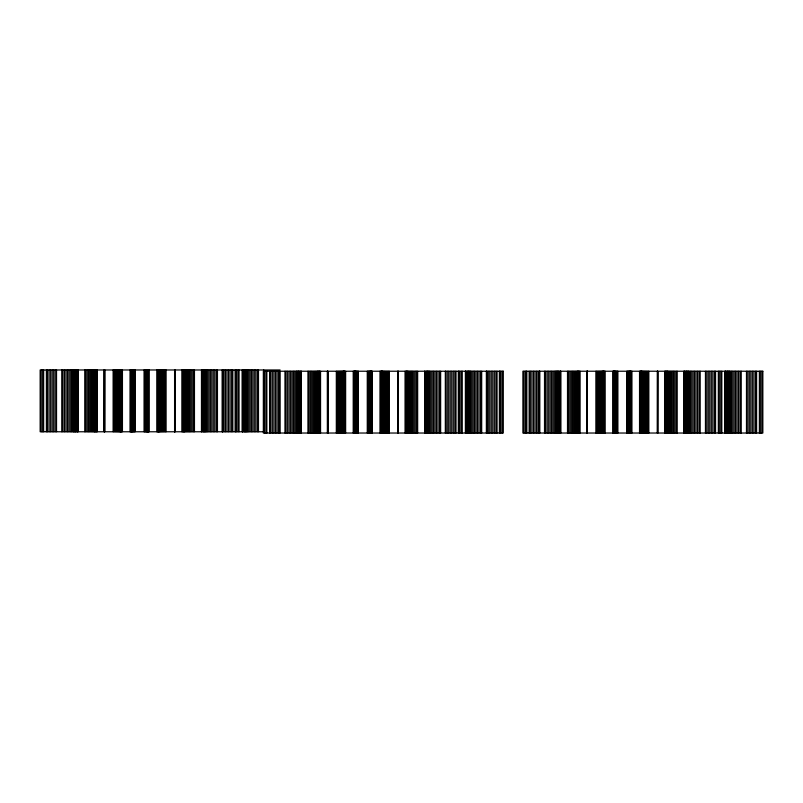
<?xml version="1.0" encoding="UTF-8"?>
<svg xmlns="http://www.w3.org/2000/svg" width="803" height="803" viewBox="0 0 803 803"><rect width="100%" height="100%" fill="white"/><g stroke="black" fill="none" stroke-linecap="round" stroke-linejoin="round"><path stroke-width="1.2" d="M280.106 369.972L40.15 369.972L40.15 431.773L263.735 431.773L263.735 369.972M761.786 371.227L761.786 433.028M760.341 371.227L760.341 433.028M759.367 371.227L759.367 433.028M756.607 371.227L756.607 433.028M755.432 371.227L755.432 433.028M753.866 371.227L753.866 433.028M752.331 371.227L752.331 433.028M750.805 371.227L750.805 433.028M749.299 371.227L749.299 433.028M747.824 371.227L747.824 433.028M746.479 371.227L746.479 433.028M741.239 371.227L741.239 433.028M740.065 371.227L740.065 433.028M738.529 371.227L738.529 433.028M737.024 371.227L737.024 433.028M735.568 371.227L735.568 433.028M734.153 371.227L734.153 433.028M732.768 371.227L732.768 433.028M731.433 371.227L731.433 433.028M730.158 371.227L730.158 433.028M729.556 371.227L729.556 433.028M728.973 371.227L728.973 433.028M728.211 371.227L728.211 433.028M727.809 371.227L727.809 433.028M727.357 371.227L727.357 433.028M726.574 371.227L726.574 433.028M725.46 371.227L725.46 433.028M725.25 371.227L725.25 433.028M724.928 371.227L724.928 433.028M721.817 371.227L721.817 433.028M720.753 371.227L720.753 433.028M719.307 371.227L719.307 433.028M718.334 371.227L718.334 433.028M715.563 371.227L715.563 433.028M714.389 371.227L714.389 433.028M712.823 371.227L712.823 433.028M711.297 371.227L711.297 433.028M709.762 371.227L709.762 433.028M708.256 371.227L708.256 433.028M706.791 371.227L706.791 433.028M705.446 371.227L705.446 433.028M700.196 371.227L700.196 433.028M699.022 371.227L699.022 433.028M697.496 371.227L697.496 433.028M695.99 371.227L695.99 433.028M694.535 371.227L694.535 433.028M693.109 371.227L693.109 433.028M691.724 371.227L691.724 433.028M690.399 371.227L690.399 433.028M689.125 371.227L689.125 433.028M688.522 371.227L688.522 433.028M687.94 371.227L687.94 433.028M687.177 371.227L687.177 433.028M686.766 371.227L686.766 433.028M686.324 371.227L686.324 433.028M685.531 371.227L685.531 433.028M684.417 371.227L684.417 433.028M684.206 371.227L684.206 433.028M683.895 371.227L683.895 433.028M677.21 371.227L677.21 433.028M676.166 371.227L676.166 433.028M674.801 371.227L674.801 433.028M673.496 371.227L673.496 433.028M672.221 371.227L672.221 433.028M671.027 371.227L671.027 433.028M669.883 371.227L669.883 433.028M668.789 371.227L668.789 433.028M667.795 371.227L667.795 433.028M667.333 371.227L667.333 433.028M666.902 371.227L666.902 433.028M666.229 371.227L666.229 433.028M665.868 371.227L665.868 433.028M665.446 371.227L665.446 433.028M664.593 371.227L664.593 433.028M657.818 433.028L657.767 371.227L657.657 433.028M657.557 371.227L657.496 433.028M657.326 371.227L657.326 433.028M648.854 371.227L648.854 433.028M648.031 371.227L648.031 433.028M646.977 371.227L646.977 433.028M645.983 371.227L645.983 433.028M645.04 371.227L645.04 433.028M644.177 371.227L644.177 433.028M643.374 371.227L643.374 433.028M642.651 371.227L642.651 433.028M642.019 371.227L642.019 433.028M641.738 371.227L641.738 433.028M641.497 371.227L641.497 433.028M640.985 371.227L640.985 433.028M640.714 371.227L640.714 433.028M640.352 371.227L640.352 433.028M639.529 371.227L639.529 433.028M631.941 371.227L631.941 433.028M631.218 371.227L631.218 433.028M630.797 371.227L630.957 433.028M630.485 371.227L630.465 433.028M630.405 371.227L630.405 433.028M630.194 371.227L630.194 433.028M629.893 371.227L629.893 433.028M629.512 371.227L629.512 433.028M629.07 371.227L629.07 433.028M628.548 371.227L628.548 433.028M627.966 371.227L627.966 433.028M627.324 371.227L627.324 433.028M626.812 371.227L626.812 433.028M617.898 371.227L617.898 433.028M617.377 371.227L617.377 433.028M616.734 371.227L616.734 433.028M616.152 371.227L616.152 433.028M615.64 371.227L615.64 433.028M615.198 371.227L615.198 433.028M614.807 371.227L614.807 433.028M614.516 371.227L614.516 433.028M614.255 371.227L614.305 433.028M614.235 371.227L614.235 433.028M613.924 371.227L613.924 433.028M613.753 371.227L613.753 433.028M613.492 371.227L613.492 433.028M612.759 371.227L612.759 433.028M605.191 371.227L605.191 433.028M604.368 371.227L604.368 433.028M604.007 371.227L604.007 433.028M603.726 371.227L603.726 433.028M603.204 371.227L603.204 433.028M602.973 371.227L602.973 433.028M602.702 371.227L602.702 433.028M602.059 371.227L602.059 433.028M601.347 371.227L601.347 433.028M600.544 371.227L600.544 433.028M599.66 371.227L599.66 433.028M598.727 371.227L598.727 433.028M597.743 371.227L597.743 433.028M596.689 371.227L596.689 433.028M595.866 371.227L595.866 433.028M587.384 371.227L587.394 433.028M587.224 371.227L587.144 433.028M587.053 371.227L587.003 433.028L586.953 371.227M580.107 371.227L580.107 433.028M579.274 371.227L579.274 433.028M578.843 371.227L578.843 433.028M578.491 371.227L578.491 433.028M577.819 371.227L577.819 433.028M577.387 371.227L577.387 433.028M576.915 371.227L576.915 433.028M575.912 371.227L575.912 433.028M574.838 371.227L574.838 433.028M573.693 371.227L573.693 433.028M572.479 371.227L572.479 433.028M571.224 371.227L571.224 433.028M569.919 371.227L569.919 433.028M568.554 371.227L568.554 433.028M567.5 371.227L567.5 433.028M560.825 371.227L560.825 433.028M560.494 371.227L560.494 433.028M560.283 371.227L560.283 433.028M559.179 371.227L559.179 433.028M558.396 371.227L558.396 433.028M557.944 371.227L557.944 433.028M557.543 371.227L557.543 433.028M556.78 371.227L556.78 433.028M556.188 371.227L556.188 433.028M555.586 371.227L555.586 433.028M554.311 371.227L554.311 433.028M552.986 371.227L552.986 433.028M551.611 371.227L551.611 433.028M550.185 371.227L550.185 433.028M548.72 371.227L548.72 433.028M547.214 371.227L547.214 433.028M545.679 371.227L545.679 433.028M544.514 371.227L544.514 433.028M539.827 371.227L539.827 433.028M539.375 371.227L539.375 433.028M539.275 371.227L539.275 433.028M537.93 371.227L537.93 433.028M536.444 371.227L536.444 433.028M534.939 371.227L534.939 433.028M533.423 371.227L533.423 433.028M531.877 371.227L531.877 433.028M530.331 371.227L530.331 433.028M529.137 371.227L529.137 433.028M526.828 371.227L526.828 433.028M526.387 371.227L526.387 433.028M525.403 371.227L525.403 433.028M523.968 371.227L523.968 433.028M502.236 371.227L502.236 433.028M500.791 371.227L500.791 433.028M499.817 371.227L499.817 433.028M499.366 371.227L499.366 433.028M497.057 371.227L497.057 433.028M495.883 371.227L495.883 433.028M494.317 371.227L494.317 433.028M492.781 371.227L492.781 433.028M491.255 371.227L491.255 433.028M489.75 371.227L489.75 433.028M488.274 371.227L488.274 433.028M486.929 371.227L486.929 433.028M486.819 371.227L486.819 433.028M486.367 371.227L486.367 433.028M481.69 371.227L481.69 433.028M480.515 371.227L480.515 433.028M478.979 371.227L478.979 433.028M477.474 371.227L477.474 433.028M476.018 371.227L476.018 433.028M474.603 371.227L474.603 433.028M473.218 371.227L473.218 433.028M471.883 371.227L471.883 433.028M470.608 371.227L470.608 433.028M470.006 371.227L470.006 433.028M469.424 371.227L469.424 433.028M468.661 371.227L468.661 433.028M468.249 371.227L468.249 433.028M467.808 371.227L467.808 433.028M467.025 371.227L467.025 433.028M465.911 371.227L465.911 433.028M465.7 371.227L465.7 433.028M465.379 371.227L465.379 433.028M462.267 371.227L462.267 433.028M461.203 371.227L461.203 433.028M459.758 371.227L459.758 433.028M458.784 371.227L458.784 433.028M458.322 371.227L458.322 433.028M456.014 371.227L456.014 433.028M454.839 371.227L454.839 433.028M453.273 371.227L453.273 433.028M451.748 371.227L451.748 433.028M450.212 371.227L450.212 433.028M448.706 371.227L448.706 433.028M447.241 371.227L447.241 433.028M445.785 371.227L445.896 433.028M445.324 371.227L445.324 433.028M440.646 371.227L440.646 433.028M439.472 371.227L439.472 433.028M437.946 371.227L437.946 433.028M436.441 371.227L436.441 433.028M434.985 371.227L434.985 433.028M433.56 371.227L433.56 433.028M432.175 371.227L432.175 433.028M430.85 371.227L430.85 433.028M429.575 371.227L429.575 433.028M428.973 371.227L428.973 433.028M428.39 371.227L428.39 433.028M427.628 371.227L427.628 433.028M427.216 371.227L427.216 433.028M426.774 371.227L426.774 433.028M425.981 371.227L425.981 433.028M424.867 371.227L424.867 433.028M424.657 371.227L424.657 433.028M417.66 371.227L417.66 433.028M416.616 371.227L416.616 433.028M415.251 371.227L415.251 433.028M413.946 371.227L413.946 433.028M412.672 371.227L412.672 433.028M411.477 371.227L411.477 433.028M410.333 371.227L410.333 433.028M409.239 371.227L409.239 433.028M408.245 371.227L408.245 433.028M407.783 371.227L407.783 433.028M407.352 371.227L407.352 433.028M406.679 371.227L406.679 433.028M406.318 371.227L406.318 433.028M405.896 371.227L405.896 433.028M405.043 371.227L405.043 433.028M398.268 433.028L398.268 371.227L398.168 433.028M398.007 371.227L397.947 433.028M397.776 371.227L397.776 433.028M389.304 371.227L389.304 433.028M388.481 371.227L388.481 433.028M387.427 371.227L387.427 433.028M386.434 371.227L386.434 433.028M385.49 371.227L385.49 433.028M384.627 371.227L384.627 433.028M383.824 371.227L383.824 433.028M383.101 371.227L383.101 433.028M382.469 371.227L382.469 433.028M382.188 371.227L382.188 433.028M381.947 371.227L381.947 433.028M381.435 371.227L381.435 433.028M381.164 371.227L381.164 433.028M380.803 371.227L380.803 433.028M379.97 371.227L379.97 433.028M372.391 371.227L372.391 433.028M371.669 371.227L371.669 433.028M371.408 371.227L371.408 433.028M371.247 371.227L371.247 433.028M370.856 371.227L370.916 433.028M370.645 371.227L370.645 433.028M370.344 371.227L370.344 433.028M369.962 371.227L369.962 433.028M369.521 371.227L369.521 433.028M368.999 371.227L368.999 433.028M368.416 371.227L368.416 433.028M367.774 371.227L367.774 433.028M367.262 371.227L367.262 433.028M358.349 371.227L358.349 433.028M357.827 371.227L357.827 433.028M357.184 371.227L357.184 433.028M356.602 371.227L356.602 433.028M356.09 371.227L356.09 433.028M355.649 371.227L355.649 433.028M355.257 371.227L355.257 433.028M354.966 371.227L354.966 433.028M354.755 371.227L354.685 433.028M354.374 371.227L354.374 433.028M354.203 371.227L354.203 433.028M353.942 371.227L353.942 433.028M353.21 371.227L353.21 433.028M345.641 371.227L345.641 433.028M344.818 371.227L344.818 433.028M344.457 371.227L344.457 433.028M344.176 371.227L344.176 433.028M343.654 371.227L343.654 433.028M343.423 371.227L343.423 433.028M343.152 371.227L343.152 433.028M342.51 371.227L342.51 433.028M341.797 371.227L341.797 433.028M340.994 371.227L340.994 433.028M340.111 371.227L340.111 433.028M339.177 371.227L339.177 433.028M338.193 371.227L338.193 433.028M337.14 371.227L337.14 433.028M336.316 371.227L336.316 433.028M328.005 433.028L328.005 371.227L327.835 433.028M327.674 371.227L327.674 433.028M327.504 371.227L327.594 433.028M327.403 371.227L327.363 433.028M320.558 371.227L320.558 433.028M319.724 371.227L319.724 433.028M319.293 371.227L319.293 433.028M318.942 371.227L318.942 433.028M318.269 371.227L318.269 433.028M317.837 371.227L317.837 433.028M317.366 371.227L317.366 433.028M316.362 371.227L316.362 433.028M315.288 371.227L315.288 433.028M314.144 371.227L314.144 433.028M312.929 371.227L312.929 433.028M311.674 371.227L311.674 433.028M310.37 371.227L310.37 433.028M309.004 371.227L309.004 433.028M307.94 371.227L307.94 433.028M301.276 371.227L301.276 433.028M300.944 371.227L300.944 433.028M300.734 371.227L300.734 433.028M299.629 371.227L299.629 433.028M298.846 371.227L298.846 433.028M298.395 371.227L298.395 433.028M297.993 371.227L297.993 433.028M297.23 371.227L297.23 433.028M296.638 371.227L296.638 433.028M296.036 371.227L296.036 433.028M294.761 371.227L294.761 433.028M293.436 371.227L293.436 433.028M292.061 371.227L292.061 433.028M290.636 371.227L290.636 433.028M289.17 371.227L289.17 433.028M287.665 371.227L287.665 433.028M286.129 371.227L286.129 433.028M284.965 371.227L284.965 433.028M279.825 371.227L279.825 433.028M279.725 371.227L279.725 433.028M278.38 371.227L278.38 433.028M276.894 371.227L276.894 433.028M275.389 371.227L275.389 433.028M273.873 371.227L273.873 433.028M272.327 371.227L272.327 433.028M270.772 371.227L270.772 433.028M269.587 371.227L269.587 433.028M266.837 371.227L266.837 433.028M265.853 371.227L265.853 433.028M264.418 371.227L264.418 433.028M258.486 369.972L258.486 431.773M257.321 369.972L257.321 431.773M255.786 369.972L255.786 431.773M254.28 369.972L254.28 431.773M252.825 369.972L252.825 431.773M251.409 369.972L251.409 431.773M250.024 369.972L250.024 431.773M248.689 369.972L248.689 431.773M247.414 369.972L247.414 431.773M246.812 369.972L246.812 431.773M246.23 369.972L246.23 431.773M245.467 369.972L245.467 431.773M245.056 369.972L245.056 431.773M244.614 369.972L244.614 431.773M243.821 369.972L243.821 431.773M242.717 369.972L242.717 431.773M242.506 369.972L242.506 431.773M242.185 369.972L242.185 431.773M239.063 369.972L239.063 431.773M238.009 369.972L238.009 431.773M236.564 369.972L236.564 431.773M235.59 369.972L235.59 431.773M235.128 369.972L235.128 431.773M232.82 369.972L232.82 431.773M231.645 369.972L231.645 431.773M230.08 369.972L230.08 431.773M228.554 369.972L228.554 431.773M227.018 369.972L227.018 431.773M225.513 369.972L225.513 431.773M224.047 369.972L224.047 431.773M222.702 369.972L222.702 431.773M222.592 369.972L222.592 431.773M222.13 369.972L222.13 431.773M217.452 369.972L217.452 431.773M216.278 369.972L216.278 431.773M214.752 369.972L214.752 431.773M213.247 369.972L213.247 431.773M211.781 369.972L211.781 431.773M210.366 369.972L210.366 431.773M208.981 369.972L208.981 431.773M207.646 369.972L207.646 431.773M206.381 369.972L206.381 431.773M205.779 369.972L205.779 431.773M205.197 369.972L205.197 431.773M204.434 369.972L204.434 431.773M204.022 369.972L204.022 431.773M203.581 369.972L203.581 431.773M202.788 369.972L202.788 431.773M201.673 369.972L201.673 431.773M201.463 369.972L201.463 431.773M194.467 369.972L194.467 431.773M193.423 369.972L193.423 431.773M192.058 369.972L192.058 431.773M190.753 369.972L190.753 431.773M189.478 369.972L189.478 431.773M188.283 369.972L188.283 431.773M187.139 369.972L187.139 431.773M186.045 369.972L186.045 431.773M185.051 369.972L185.051 431.773M184.59 369.972L184.59 431.773M184.158 369.972L184.158 431.773M183.475 369.972L183.475 431.773M183.124 369.972L183.124 431.773M182.703 369.972L182.703 431.773M181.849 369.972L181.849 431.773M175.024 369.972L175.024 431.773M174.913 431.773L174.813 369.972L174.753 431.773M174.582 369.972L174.582 431.773M166.111 369.972L166.111 431.773M165.288 369.972L165.288 431.773M164.234 369.972L164.234 431.773M163.24 369.972L163.24 431.773M162.296 369.972L162.296 431.773M161.433 369.972L161.433 431.773M160.63 369.972L160.63 431.773M159.907 369.972L159.907 431.773M159.275 369.972L159.275 431.773M158.994 369.972L158.994 431.773M158.753 369.972L158.753 431.773M158.241 369.972L158.241 431.773M157.96 369.972L157.96 431.773M157.609 369.972L157.609 431.773M156.776 369.972L156.776 431.773M149.197 369.972L149.197 431.773M148.475 369.972L148.475 431.773M148.214 369.972L148.214 431.773M148.053 369.972L148.053 431.773M147.742 431.773L147.722 369.972L147.662 431.773M147.451 369.972L147.451 431.773M147.15 369.972L147.15 431.773M146.768 369.972L146.768 431.773M146.327 369.972L146.327 431.773M145.805 369.972L145.805 431.773M145.223 369.972L145.223 431.773M144.58 369.972L144.58 431.773M144.068 369.972L144.068 431.773M135.155 369.972L135.155 431.773M134.633 369.972L134.633 431.773M133.991 369.972L133.991 431.773M133.408 369.972L133.408 431.773M132.897 369.972L132.897 431.773M132.445 369.972L132.445 431.773M132.063 369.972L132.063 431.773M131.772 369.972L131.772 431.773M131.562 369.972L131.511 431.773M131.18 369.972L131.18 431.773M131.009 369.972L131.009 431.773M130.748 369.972L130.748 431.773M130.016 369.972L130.016 431.773M122.447 369.972L122.447 431.773M121.624 369.972L121.624 431.773M121.263 369.972L121.263 431.773M120.982 369.972L120.982 431.773M120.46 369.972L120.46 431.773M120.229 369.972L120.229 431.773M119.958 369.972L119.958 431.773M119.316 369.972L119.316 431.773M118.603 369.972L118.603 431.773M117.8 369.972L117.8 431.773M116.917 369.972L116.917 431.773M115.983 369.972L115.983 431.773M114.99 369.972L114.99 431.773M113.946 369.972L113.946 431.773M113.113 369.972L113.113 431.773M104.761 369.972L104.761 431.773M104.651 369.972L104.641 431.773M104.48 369.972L104.4 431.773M104.249 369.972L104.209 431.773M104.159 369.972L104.159 431.773M97.364 369.972L97.364 431.773M96.531 369.972L96.531 431.773M96.099 369.972L96.099 431.773M95.748 369.972L95.748 431.773M95.065 369.972L95.065 431.773M94.634 369.972L94.634 431.773M94.172 369.972L94.172 431.773M93.168 369.972L93.168 431.773M92.094 369.972L92.094 431.773M90.95 369.972L90.95 431.773M89.735 369.972L89.735 431.773M88.481 369.972L88.481 431.773M87.166 369.972L87.166 431.773M85.811 369.972L85.811 431.773M84.747 369.972L84.747 431.773M78.082 369.972L78.082 431.773M77.75 369.972L77.75 431.773M77.54 369.972L77.54 431.773M76.426 369.972L76.426 431.773M75.653 369.972L75.653 431.773M75.191 369.972L75.191 431.773M74.799 369.972L74.799 431.773M74.037 369.972L74.037 431.773M73.444 369.972L73.444 431.773M72.842 369.972L72.842 431.773M71.567 369.972L71.567 431.773M70.242 369.972L70.242 431.773M68.867 369.972L68.867 431.773M67.442 369.972L67.442 431.773M65.976 369.972L65.976 431.773M64.471 369.972L64.471 431.773M62.935 369.972L62.935 431.773M61.761 369.972L61.761 431.773M56.531 369.972L56.531 431.773M55.186 369.972L55.186 431.773M53.701 369.972L53.701 431.773M52.195 369.972L52.195 431.773M50.679 369.972L50.679 431.773M49.134 369.972L49.134 431.773M47.578 369.972L47.578 431.773M46.393 369.972L46.393 431.773M43.643 369.972L43.643 431.773M42.659 369.972L42.659 431.773M41.224 369.972L41.224 431.773M503.3 371.227L263.344 371.227L263.344 433.028L503.3 433.028L503.3 371.227M762.85 371.227L522.894 371.227L522.894 433.028L762.85 433.028L762.85 371.227"/></g></svg>
